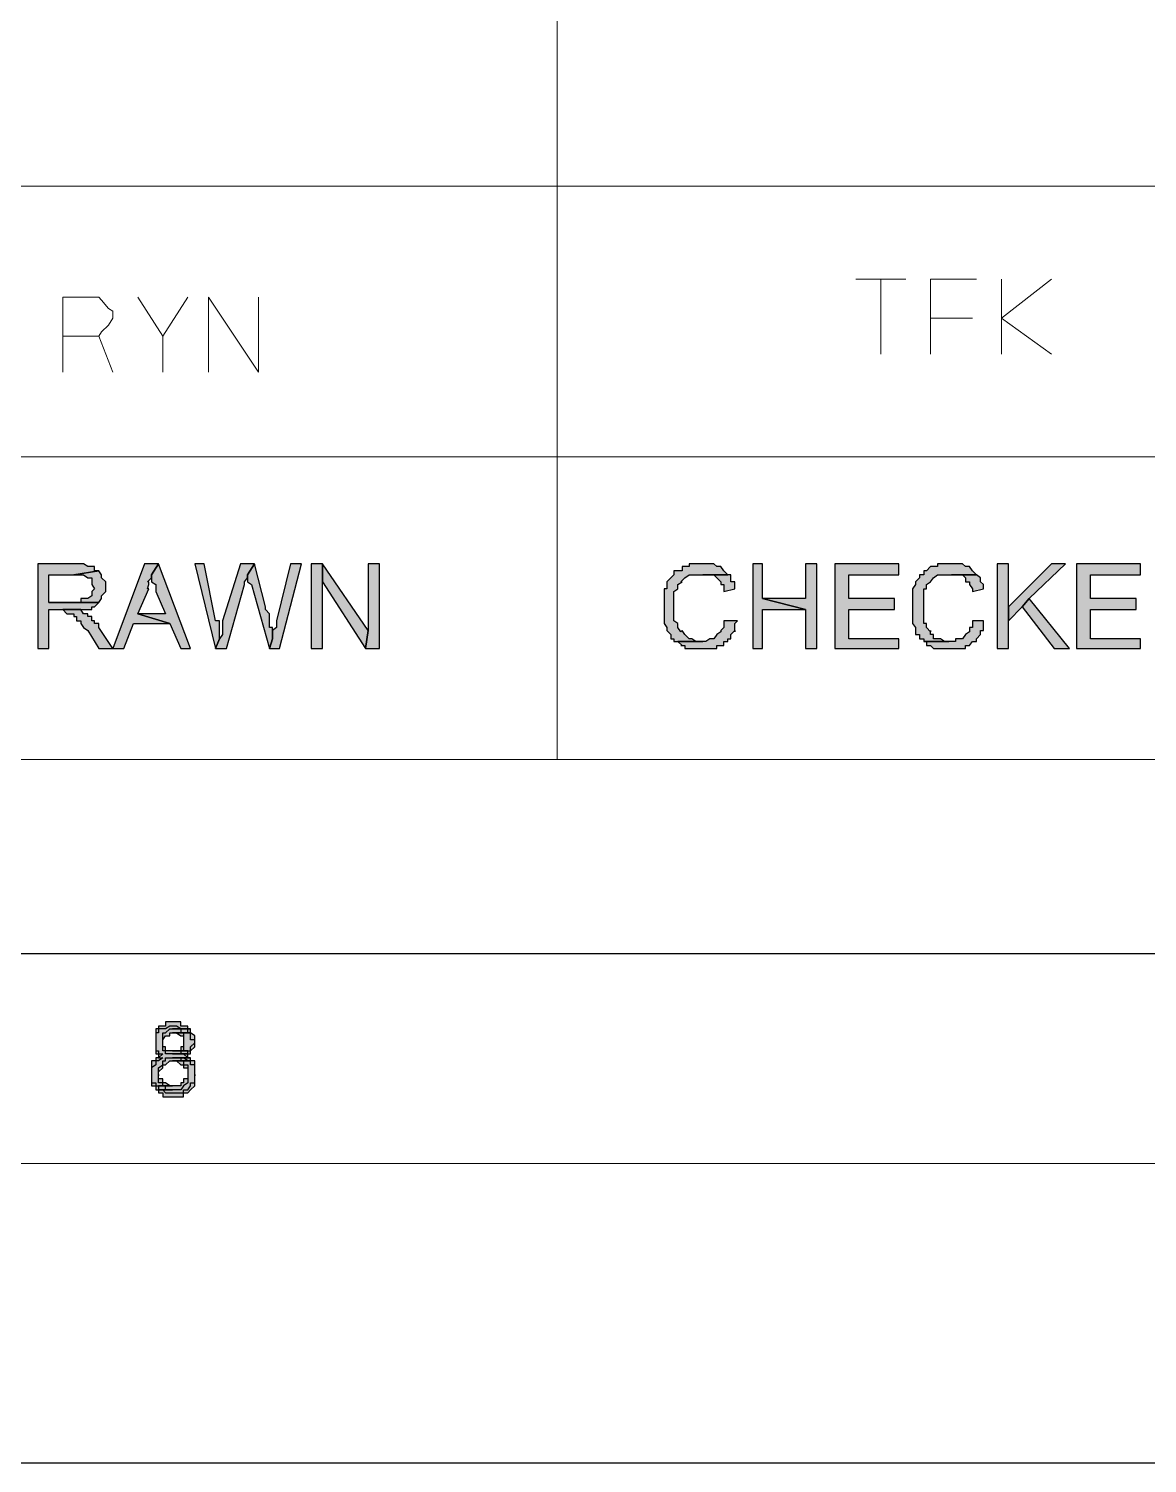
# Model space of a CAD drawing. Header units: millimetres. Extents: x 3 to 291, y 6 to 496.
# Drawn here: x 180.48 to 193.8, y 292.69 to 309.79 of the extents above; entities that cross this region are included whole.
import ezdxf

# ---------------------------------------------------------------- set-up
doc = ezdxf.new("R2010")
doc.units = ezdxf.units.MM
doc.layers.get('0').update_dxf_attribs({"linetype": 'CONTINUOUS'})

msp = doc.modelspace()

# ---------------------------------------------------------------- hatches: boundary and pattern name
for points in [[(181.015, 303.413), (180.585, 303.413), (180.585, 302.404), (180.717, 302.404), (180.717, 302.867), (180.883, 302.867), (181.098, 302.867), (181.131, 302.867), (181.181, 302.867), (181.23, 302.867), (181.23, 302.9), (181.263, 302.9), (181.313, 302.95), (180.717, 302.95), (180.717, 303.28), (181.015, 303.28), (181.313, 303.33), (181.263, 303.33), (181.263, 303.38), (181.23, 303.38), (181.181, 303.38), (181.131, 303.413), (181.098, 303.413), (181.048, 303.413)], [(181.313, 303.33), (181.015, 303.28), (181.048, 303.28), (181.098, 303.28), (181.131, 303.28), (181.181, 303.247), (181.23, 303.247), (181.23, 303.198), (181.23, 303.165), (181.263, 303.115), (181.23, 303.082), (181.23, 303.032), (181.181, 302.999), (181.131, 302.999), (181.098, 302.999), (181.098, 302.95), (181.048, 302.95), (181.015, 302.95), (180.717, 302.95), (181.313, 302.95), (181.346, 302.999), (181.346, 303.032), (181.396, 303.082), (181.396, 303.115), (181.396, 303.165), (181.396, 303.198), (181.346, 303.247), (181.346, 303.28)], [(182.025, 303.413), (181.859, 303.413), (181.479, 302.404), (181.611, 302.404), (181.727, 302.701), (182.157, 302.701), (181.776, 302.817), (181.909, 303.115), (181.892, 303.115), (181.909, 303.165), (181.909, 303.198), (181.892, 303.198), (181.942, 303.247), (181.942, 303.28)], [(182.025, 303.413), (181.942, 303.28), (181.942, 303.247), (181.942, 303.198), (181.991, 303.165), (181.991, 303.115), (181.991, 303.082), (182.107, 302.817), (181.776, 302.817), (182.157, 302.701), (182.289, 302.404), (182.405, 302.404)], [(182.57, 303.413), (182.455, 303.413), (182.703, 302.404), (182.752, 302.519), (182.752, 302.569), (182.752, 302.619), (182.752, 302.652), (182.752, 302.701), (182.752, 302.734), (182.703, 302.734)], [(183.166, 303.413), (183.001, 303.413), (182.786, 302.734), (182.786, 302.701), (182.786, 302.652), (182.786, 302.619), (182.786, 302.569), (182.752, 302.519), (182.703, 302.404), (182.835, 302.404), (183.05, 303.165), (183.05, 303.198), (183.083, 303.247), (183.083, 303.28)], [(183.166, 303.413), (183.083, 303.28), (183.083, 303.247), (183.083, 303.198), (183.133, 303.165), (183.348, 302.404), (183.381, 302.519), (183.381, 302.569), (183.381, 302.619), (183.381, 302.652), (183.348, 302.652), (183.348, 302.701), (183.348, 302.734), (183.348, 302.784), (183.348, 302.817), (183.298, 302.867), (183.298, 302.9)], [(183.729, 303.413), (183.596, 303.413), (183.431, 302.734), (183.431, 302.701), (183.431, 302.652), (183.381, 302.619), (183.381, 302.569), (183.381, 302.519), (183.348, 302.404), (183.464, 302.404)], [(183.977, 303.413), (183.844, 303.413), (183.844, 302.404), (183.977, 302.404), (183.977, 303.198)], [(183.977, 303.413), (183.977, 303.198), (184.49, 302.404), (184.523, 302.619)], [(184.655, 303.413), (184.523, 303.413), (184.523, 302.619), (184.49, 302.404), (184.655, 302.404)], [(188.51, 303.413), (188.46, 303.413), (188.427, 303.413), (188.378, 303.413), (188.345, 303.413), (188.345, 303.38), (188.295, 303.38), (188.262, 303.38), (188.262, 303.33), (188.212, 303.33), (188.163, 303.33), (188.163, 303.28), (188.129, 303.247), (188.08, 303.198), (188.08, 303.165), (188.08, 303.115), (188.047, 303.115), (188.047, 303.082), (188.047, 303.032), (188.047, 302.999), (188.047, 302.95), (188.047, 302.9), (188.047, 302.867), (188.047, 302.817), (188.047, 302.784), (188.047, 302.734), (188.047, 302.701), (188.08, 302.652), (188.08, 302.619), (188.129, 302.569), (188.129, 302.519), (188.163, 302.519), (188.163, 302.486), (188.212, 302.486), (188.51, 302.486), (188.46, 302.486), (188.427, 302.486), (188.378, 302.519), (188.345, 302.519), (188.295, 302.569), (188.262, 302.619), (188.245, 302.602), (188.212, 302.652), (188.212, 302.701), (188.163, 302.734), (188.163, 302.784), (188.163, 302.817), (188.163, 302.867), (188.163, 302.9), (188.163, 302.95), (188.163, 302.999), (188.163, 303.032), (188.163, 303.082), (188.212, 303.115), (188.212, 303.165), (188.262, 303.198), (188.245, 303.198), (188.295, 303.247), (188.345, 303.28), (188.378, 303.28), (188.427, 303.28), (188.46, 303.28), (188.51, 303.28), (188.808, 303.28), (188.758, 303.33), (188.725, 303.38), (188.675, 303.38), (188.642, 303.413), (188.593, 303.413), (188.543, 303.413)], [(189.221, 303.413), (189.106, 303.413), (189.106, 302.404), (189.221, 302.404), (189.221, 302.867), (189.734, 302.867), (189.221, 302.999)], [(189.867, 303.413), (189.734, 303.413), (189.734, 302.999), (189.221, 302.999), (189.734, 302.867), (189.734, 302.404), (189.867, 302.404)], [(190.843, 303.413), (190.082, 303.413), (190.082, 302.404), (190.843, 302.404), (190.843, 302.519), (190.247, 302.519), (190.247, 302.867), (190.793, 302.867), (190.793, 302.999), (190.247, 302.999), (190.247, 303.28), (190.843, 303.28)], [(191.472, 303.413), (191.438, 303.413), (191.389, 303.413), (191.339, 303.413), (191.306, 303.413), (191.306, 303.38), (191.256, 303.38), (191.223, 303.38), (191.174, 303.33), (191.141, 303.33), (191.141, 303.28), (191.091, 303.28), (191.091, 303.247), (191.041, 303.198), (191.041, 303.165), (191.008, 303.115), (191.008, 303.082), (191.008, 303.032), (191.008, 302.999), (191.008, 302.95), (191.008, 302.9), (191.008, 302.867), (191.008, 302.817), (191.008, 302.784), (191.008, 302.734), (191.008, 302.701), (191.041, 302.652), (191.041, 302.619), (191.041, 302.569), (191.091, 302.569), (191.091, 302.519), (191.141, 302.519), (191.141, 302.486), (191.438, 302.486), (191.422, 302.486), (191.389, 302.486), (191.339, 302.519), (191.306, 302.519), (191.256, 302.519), (191.256, 302.569), (191.223, 302.569), (191.223, 302.619), (191.223, 302.602), (191.174, 302.652), (191.174, 302.701), (191.141, 302.701), (191.141, 302.734), (191.141, 302.784), (191.141, 302.817), (191.141, 302.867), (191.141, 302.9), (191.141, 302.95), (191.141, 302.999), (191.141, 303.032), (191.141, 303.082), (191.141, 303.115), (191.174, 303.115), (191.174, 303.165), (191.223, 303.198), (191.256, 303.247), (191.306, 303.28), (191.339, 303.28), (191.389, 303.28), (191.438, 303.28), (191.472, 303.28), (191.769, 303.28), (191.72, 303.33), (191.687, 303.38), (191.637, 303.38), (191.604, 303.413), (191.554, 303.413), (191.521, 303.413)], [(192.15, 303.413), (192.017, 303.413), (192.017, 302.404), (192.15, 302.404), (192.15, 302.734), (192.15, 302.9)], [(192.828, 303.413), (192.663, 303.413), (192.15, 302.9), (192.15, 302.734), (192.315, 302.9), (192.398, 302.999)], [(193.722, 303.413), (192.961, 303.413), (192.961, 302.404), (193.722, 302.404), (193.722, 302.519), (193.126, 302.519), (193.126, 302.867), (193.672, 302.867), (193.672, 302.999), (193.126, 302.999), (193.126, 303.28), (193.722, 303.28)], [(188.808, 303.28), (188.51, 303.28), (188.543, 303.28), (188.593, 303.28), (188.642, 303.28), (188.675, 303.247), (188.725, 303.198), (188.725, 303.165), (188.758, 303.165), (188.758, 303.115), (188.758, 303.082), (188.891, 303.115), (188.891, 303.165), (188.891, 303.198), (188.841, 303.198), (188.841, 303.247), (188.841, 303.28)], [(191.769, 303.28), (191.472, 303.28), (191.521, 303.28), (191.554, 303.28), (191.604, 303.28), (191.637, 303.247), (191.637, 303.198), (191.687, 303.198), (191.687, 303.165), (191.72, 303.115), (191.72, 303.082), (191.852, 303.115), (191.852, 303.165), (191.819, 303.198), (191.819, 303.247)], [(192.398, 302.999), (192.315, 302.9), (192.696, 302.404), (192.878, 302.404)], [(181.098, 302.867), (180.883, 302.867), (180.933, 302.817), (180.966, 302.817), (181.015, 302.817), (181.015, 302.784), (181.048, 302.784), (181.048, 302.734), (181.098, 302.734), (181.098, 302.701), (181.131, 302.652), (181.181, 302.619), (181.313, 302.404), (181.479, 302.404), (181.313, 302.652), (181.313, 302.701), (181.263, 302.701), (181.263, 302.734), (181.23, 302.734), (181.23, 302.784), (181.181, 302.784), (181.181, 302.817), (181.131, 302.817)], [(188.758, 302.734), (188.758, 302.701), (188.758, 302.652), (188.725, 302.619), (188.725, 302.602), (188.675, 302.569), (188.642, 302.519), (188.593, 302.519), (188.543, 302.486), (188.51, 302.486), (188.212, 302.486), (188.262, 302.437), (188.245, 302.437), (188.295, 302.437), (188.295, 302.404), (188.345, 302.404), (188.378, 302.404), (188.427, 302.404), (188.46, 302.404), (188.51, 302.404), (188.543, 302.404), (188.593, 302.404), (188.642, 302.404), (188.675, 302.404), (188.675, 302.437), (188.725, 302.437), (188.758, 302.437), (188.758, 302.486), (188.808, 302.486), (188.808, 302.519), (188.841, 302.519), (188.841, 302.569), (188.891, 302.619), (188.891, 302.602), (188.891, 302.652), (188.891, 302.701), (188.924, 302.734)], [(191.72, 302.734), (191.72, 302.701), (191.72, 302.652), (191.687, 302.652), (191.687, 302.619), (191.687, 302.602), (191.637, 302.569), (191.604, 302.519), (191.554, 302.519), (191.521, 302.519), (191.521, 302.486), (191.472, 302.486), (191.438, 302.486), (191.141, 302.486), (191.174, 302.486), (191.174, 302.437), (191.223, 302.437), (191.256, 302.404), (191.306, 302.404), (191.339, 302.404), (191.389, 302.404), (191.438, 302.404), (191.472, 302.404), (191.521, 302.404), (191.554, 302.404), (191.604, 302.404), (191.637, 302.404), (191.637, 302.437), (191.687, 302.437), (191.72, 302.486), (191.769, 302.486), (191.769, 302.519), (191.819, 302.569), (191.819, 302.619), (191.852, 302.619), (191.852, 302.652), (191.852, 302.701), (191.852, 302.734)], [(182.19, 297.953), (182.157, 297.953), (182.107, 297.953), (182.107, 297.903), (182.074, 297.903), (182.025, 297.903), (182.025, 297.87), (181.991, 297.87), (181.991, 297.821), (181.991, 297.788), (181.991, 297.738), (181.991, 297.705), (181.991, 297.655), (181.991, 297.606), (182.025, 297.606), (182.025, 297.573), (182.074, 297.573), (182.025, 297.523), (181.991, 297.523), (181.991, 297.49), (181.942, 297.49), (181.942, 297.44), (181.942, 297.407), (181.942, 297.357), (181.942, 297.324), (181.942, 297.275), (181.942, 297.225), (181.991, 297.225), (181.991, 297.192), (182.025, 297.192), (182.19, 297.192), (182.157, 297.192), (182.107, 297.225), (182.074, 297.225), (182.074, 297.275), (182.025, 297.275), (182.025, 297.324), (182.025, 297.308), (182.025, 297.357), (182.025, 297.407), (182.074, 297.44), (182.074, 297.49), (182.107, 297.49), (182.107, 297.523), (182.157, 297.523), (182.19, 297.523), (182.405, 297.523), (182.372, 297.523), (182.322, 297.573), (182.372, 297.573), (182.372, 297.606), (182.19, 297.606), (182.157, 297.606), (182.107, 297.606), (182.107, 297.655), (182.074, 297.655), (182.074, 297.705), (182.074, 297.738), (182.074, 297.788), (182.074, 297.821), (182.107, 297.821), (182.157, 297.87), (182.19, 297.87), (182.405, 297.87), (182.372, 297.87), (182.372, 297.903), (182.322, 297.903), (182.289, 297.903), (182.289, 297.953), (182.24, 297.953)], [(182.19, 297.903), (182.157, 297.903), (182.107, 297.87), (182.074, 297.87), (182.025, 297.87), (182.025, 297.821), (181.991, 297.821), (181.991, 297.788), (181.991, 297.738), (181.991, 297.705), (181.991, 297.655), (181.991, 297.606), (181.991, 297.573), (182.025, 297.573), (182.025, 297.523), (182.074, 297.523), (182.025, 297.49), (181.991, 297.49), (181.991, 297.44), (181.942, 297.407), (181.942, 297.357), (181.942, 297.324), (181.942, 297.308), (181.942, 297.275), (181.942, 297.225), (181.942, 297.192), (181.991, 297.192), (181.991, 297.142), (182.025, 297.142), (182.19, 297.142), (182.157, 297.142), (182.107, 297.142), (182.107, 297.192), (182.074, 297.192), (182.074, 297.225), (182.025, 297.225), (182.025, 297.275), (182.025, 297.324), (182.025, 297.308), (182.025, 297.357), (182.074, 297.407), (182.074, 297.44), (182.107, 297.44), (182.157, 297.49), (182.19, 297.49), (182.405, 297.49), (182.372, 297.49), (182.322, 297.523), (182.372, 297.523), (182.372, 297.573), (182.19, 297.573), (182.157, 297.573), (182.107, 297.573), (182.107, 297.606), (182.074, 297.606), (182.074, 297.655), (182.074, 297.705), (182.074, 297.738), (182.107, 297.788), (182.157, 297.788), (182.157, 297.821), (182.19, 297.821), (182.405, 297.821), (182.372, 297.821), (182.372, 297.87), (182.322, 297.87), (182.289, 297.87), (182.24, 297.903)], [(182.405, 297.87), (182.19, 297.87), (182.24, 297.87), (182.289, 297.87), (182.289, 297.821), (182.322, 297.821), (182.322, 297.788), (182.322, 297.738), (182.322, 297.705), (182.322, 297.655), (182.289, 297.655), (182.289, 297.606), (182.24, 297.606), (182.19, 297.606), (182.372, 297.606), (182.405, 297.606), (182.405, 297.655), (182.455, 297.705), (182.455, 297.738), (182.455, 297.788), (182.405, 297.821)], [(182.405, 297.821), (182.19, 297.821), (182.24, 297.821), (182.289, 297.788), (182.322, 297.788), (182.322, 297.738), (182.322, 297.705), (182.322, 297.655), (182.322, 297.606), (182.289, 297.606), (182.289, 297.573), (182.24, 297.573), (182.19, 297.573), (182.372, 297.573), (182.405, 297.573), (182.405, 297.606), (182.455, 297.655), (182.455, 297.705), (182.455, 297.738), (182.405, 297.738), (182.405, 297.788)], [(182.405, 297.523), (182.19, 297.523), (182.24, 297.523), (182.289, 297.523), (182.289, 297.49), (182.322, 297.49), (182.322, 297.44), (182.372, 297.44), (182.372, 297.407), (182.372, 297.357), (182.372, 297.324), (182.372, 297.308), (182.372, 297.275), (182.322, 297.275), (182.322, 297.225), (182.289, 297.225), (182.289, 297.192), (182.24, 297.192), (182.19, 297.192), (182.025, 297.192), (182.025, 297.142), (182.074, 297.142), (182.107, 297.109), (182.157, 297.109), (182.19, 297.109), (182.24, 297.109), (182.289, 297.109), (182.322, 297.109), (182.322, 297.142), (182.372, 297.142), (182.405, 297.192), (182.405, 297.225), (182.455, 297.225), (182.455, 297.275), (182.455, 297.324), (182.455, 297.308), (182.455, 297.357), (182.455, 297.407), (182.455, 297.44), (182.455, 297.49), (182.405, 297.49)], [(182.405, 297.49), (182.19, 297.49), (182.24, 297.49), (182.289, 297.44), (182.322, 297.44), (182.322, 297.407), (182.372, 297.407), (182.372, 297.357), (182.372, 297.324), (182.372, 297.308), (182.372, 297.275), (182.372, 297.225), (182.322, 297.192), (182.289, 297.142), (182.24, 297.142), (182.19, 297.142), (182.025, 297.142), (182.025, 297.109), (182.074, 297.109), (182.074, 297.06), (182.107, 297.06), (182.157, 297.06), (182.19, 297.06), (182.24, 297.06), (182.289, 297.06), (182.322, 297.06), (182.322, 297.109), (182.372, 297.109), (182.405, 297.142), (182.455, 297.192), (182.455, 297.225), (182.455, 297.275), (182.455, 297.324), (182.455, 297.308), (182.455, 297.357), (182.455, 297.407), (182.455, 297.44), (182.405, 297.44)]]:
    msp.add_hatch(color=7).paths.add_polyline_path(points)

# ---------------------------------------------------------------- linework, layer by layer
at = {"color": 7, "linetype": 'Continuous', "lineweight": 25}
for points in [[(3.044, 496.423), (291.468, 496.423), (291.468, 292.692), (3.044, 292.692)], [(9.017, 490.616), (285.495, 490.616), (285.495, 298.764), (9.017, 298.764)]]:
    msp.add_lwpolyline(points, close=True, dxfattribs=at)
at = {"color": 7, "linetype": 'Continuous', "lineweight": 5}
msp.add_lwpolyline([(6.552, 493.031), (287.96, 493.031), (287.96, 296.265), (6.552, 296.265)], close=True, dxfattribs=at)
for points in [[(186.773, 320.867), (186.773, 301.08), (186.773, 301.08)], [(128.618, 307.913), (205.617, 307.913), (205.617, 307.913)], [(128.618, 304.687), (205.617, 304.687), (205.617, 304.687)], [(128.618, 301.08), (205.617, 301.08), (205.617, 301.08)]]:
    msp.add_lwpolyline(points, dxfattribs=at)
at = {"color": 7, "linetype": 'Continuous', "lineweight": 20}
for points in [[(190.33, 306.804), (190.926, 306.804), (190.926, 306.804)], [(190.628, 305.911), (190.628, 306.804), (190.628, 306.804)], [(191.769, 306.804), (191.223, 306.804), (191.223, 305.911)], [(192.067, 305.911), (192.067, 306.804), (192.067, 306.804)], [(192.663, 306.804), (192.067, 306.341), (192.663, 305.911)], [(180.883, 305.696), (180.883, 306.589), (181.313, 306.589), (181.346, 306.556), (181.429, 306.457), (181.479, 306.424), (181.479, 306.341), (181.429, 306.258), (181.346, 306.176), (181.313, 306.126), (180.883, 306.126)], [(182.074, 305.696), (182.074, 306.126), (181.776, 306.589)], [(182.372, 306.589), (182.074, 306.126), (182.074, 306.126)], [(182.62, 305.696), (182.62, 306.589), (183.216, 305.696), (183.216, 306.589)], [(191.223, 306.341), (191.72, 306.341), (191.72, 306.341)], [(181.313, 306.126), (181.479, 305.696), (181.479, 305.696)]]:
    msp.add_lwpolyline(points, dxfattribs=at)
at = {"color": 7, "linetype": 'Continuous', "lineweight": -2}
for points in [[(181.015, 303.413), (180.585, 303.413), (180.585, 302.404), (180.717, 302.404), (180.717, 302.867), (180.883, 302.867), (181.098, 302.867), (181.131, 302.867), (181.131, 302.867), (181.181, 302.867), (181.23, 302.867), (181.23, 302.9), (181.263, 302.9), (181.263, 302.9), (181.313, 302.95), (181.313, 302.95), (181.313, 302.95), (180.717, 302.95), (180.717, 303.28), (181.015, 303.28), (181.313, 303.33), (181.313, 303.33), (181.263, 303.33), (181.263, 303.38), (181.23, 303.38), (181.23, 303.38), (181.181, 303.38), (181.181, 303.38), (181.131, 303.413), (181.131, 303.413), (181.098, 303.413), (181.048, 303.413)], [(181.313, 303.33), (181.015, 303.28), (181.048, 303.28), (181.048, 303.28), (181.098, 303.28), (181.131, 303.28), (181.131, 303.28), (181.181, 303.247), (181.181, 303.247), (181.23, 303.247), (181.23, 303.198), (181.23, 303.198), (181.23, 303.165), (181.263, 303.115), (181.263, 303.115), (181.23, 303.082), (181.23, 303.082), (181.23, 303.032), (181.23, 303.032), (181.181, 302.999), (181.181, 302.999), (181.131, 302.999), (181.131, 302.999), (181.098, 302.999), (181.098, 302.95), (181.048, 302.95), (181.048, 302.95), (181.015, 302.95), (180.717, 302.95), (181.313, 302.95), (181.346, 302.999), (181.346, 302.999), (181.346, 303.032), (181.346, 303.032), (181.396, 303.082), (181.396, 303.115), (181.396, 303.115), (181.396, 303.165), (181.396, 303.165), (181.396, 303.198), (181.346, 303.247), (181.346, 303.247), (181.346, 303.28), (181.346, 303.28)], [(182.025, 303.413), (181.859, 303.413), (181.479, 302.404), (181.611, 302.404), (181.727, 302.701), (182.157, 302.701), (181.776, 302.817), (181.909, 303.115), (181.892, 303.115), (181.892, 303.115), (181.909, 303.165), (181.909, 303.198), (181.892, 303.198), (181.942, 303.247), (181.942, 303.28), (181.942, 303.28)], [(182.025, 303.413), (181.942, 303.28), (181.942, 303.28), (181.942, 303.247), (181.942, 303.247), (181.942, 303.198), (181.991, 303.165), (181.991, 303.165), (181.991, 303.115), (181.991, 303.082), (182.107, 302.817), (181.776, 302.817), (182.157, 302.701), (182.289, 302.404), (182.405, 302.404)], [(182.57, 303.413), (182.455, 303.413), (182.703, 302.404), (182.752, 302.519), (182.752, 302.569), (182.752, 302.569), (182.752, 302.619), (182.752, 302.652), (182.752, 302.652), (182.752, 302.701), (182.752, 302.734), (182.703, 302.734)], [(183.166, 303.413), (183.001, 303.413), (182.786, 302.734), (182.786, 302.734), (182.786, 302.701), (182.786, 302.701), (182.786, 302.652), (182.786, 302.619), (182.786, 302.569), (182.752, 302.519), (182.703, 302.404), (182.835, 302.404), (183.05, 303.165), (183.05, 303.165), (183.05, 303.198), (183.05, 303.198), (183.083, 303.247), (183.083, 303.28)], [(183.166, 303.413), (183.083, 303.28), (183.083, 303.28), (183.083, 303.247), (183.083, 303.247), (183.083, 303.198), (183.133, 303.165), (183.348, 302.404), (183.381, 302.519), (183.381, 302.569), (183.381, 302.569), (183.381, 302.619), (183.381, 302.652), (183.348, 302.652), (183.348, 302.701), (183.348, 302.734), (183.348, 302.734), (183.348, 302.784), (183.348, 302.817), (183.348, 302.817), (183.298, 302.867), (183.298, 302.9)], [(183.729, 303.413), (183.596, 303.413), (183.431, 302.734), (183.431, 302.734), (183.431, 302.701), (183.431, 302.652), (183.431, 302.652), (183.381, 302.619), (183.381, 302.569), (183.381, 302.569), (183.381, 302.519), (183.348, 302.404), (183.464, 302.404)], [(183.977, 303.413), (183.844, 303.413), (183.844, 302.404), (183.977, 302.404), (183.977, 303.198)], [(183.977, 303.413), (183.977, 303.198), (184.49, 302.404), (184.523, 302.619)], [(184.655, 303.413), (184.523, 303.413), (184.523, 302.619), (184.49, 302.404), (184.655, 302.404)], [(188.51, 303.413), (188.51, 303.413), (188.46, 303.413), (188.427, 303.413), (188.427, 303.413), (188.378, 303.413), (188.345, 303.413), (188.345, 303.38), (188.295, 303.38), (188.295, 303.38), (188.262, 303.38), (188.262, 303.33), (188.212, 303.33), (188.163, 303.33), (188.163, 303.28), (188.163, 303.28), (188.129, 303.247), (188.129, 303.247), (188.08, 303.198), (188.08, 303.165), (188.08, 303.165), (188.08, 303.165), (188.08, 303.115), (188.047, 303.115), (188.047, 303.082), (188.047, 303.032), (188.047, 303.032), (188.047, 302.999), (188.047, 302.95), (188.047, 302.95), (188.047, 302.9), (188.047, 302.867), (188.047, 302.867), (188.047, 302.817), (188.047, 302.784), (188.047, 302.784), (188.047, 302.734), (188.047, 302.734), (188.047, 302.701), (188.08, 302.652), (188.08, 302.652), (188.08, 302.619), (188.129, 302.569), (188.129, 302.569), (188.129, 302.519), (188.163, 302.519), (188.163, 302.486), (188.212, 302.486), (188.51, 302.486), (188.46, 302.486), (188.46, 302.486), (188.427, 302.486), (188.378, 302.519), (188.378, 302.519), (188.345, 302.519), (188.345, 302.519), (188.295, 302.569), (188.295, 302.569), (188.262, 302.619), (188.245, 302.602), (188.212, 302.652), (188.212, 302.652), (188.212, 302.701), (188.212, 302.701), (188.212, 302.701), (188.163, 302.734), (188.163, 302.784), (188.163, 302.784), (188.163, 302.817), (188.163, 302.867), (188.163, 302.867), (188.163, 302.9), (188.163, 302.9), (188.163, 302.95), (188.163, 302.95), (188.163, 302.999), (188.163, 303.032), (188.163, 303.032), (188.163, 303.082), (188.212, 303.115), (188.212, 303.115), (188.212, 303.165), (188.212, 303.165), (188.262, 303.198), (188.245, 303.198), (188.295, 303.247), (188.295, 303.247), (188.295, 303.247), (188.345, 303.28), (188.345, 303.28), (188.378, 303.28), (188.427, 303.28), (188.427, 303.28), (188.46, 303.28), (188.51, 303.28), (188.808, 303.28), (188.758, 303.33), (188.758, 303.33), (188.725, 303.38), (188.725, 303.38), (188.675, 303.38), (188.675, 303.38), (188.642, 303.413), (188.642, 303.413), (188.593, 303.413), (188.543, 303.413), (188.543, 303.413)], [(189.221, 303.413), (189.106, 303.413), (189.106, 302.404), (189.221, 302.404), (189.221, 302.867), (189.734, 302.867), (189.221, 302.999)], [(189.867, 303.413), (189.734, 303.413), (189.734, 302.999), (189.221, 302.999), (189.734, 302.867), (189.734, 302.404), (189.867, 302.404)], [(190.843, 303.413), (190.082, 303.413), (190.082, 302.404), (190.843, 302.404), (190.843, 302.519), (190.247, 302.519), (190.247, 302.867), (190.793, 302.867), (190.793, 302.999), (190.247, 302.999), (190.247, 303.28), (190.843, 303.28)], [(191.472, 303.413), (191.472, 303.413), (191.438, 303.413), (191.389, 303.413), (191.389, 303.413), (191.339, 303.413), (191.306, 303.413), (191.306, 303.38), (191.256, 303.38), (191.256, 303.38), (191.223, 303.38), (191.174, 303.33), (191.174, 303.33), (191.141, 303.33), (191.141, 303.28), (191.091, 303.28), (191.091, 303.247), (191.091, 303.247), (191.041, 303.198), (191.041, 303.165), (191.041, 303.165), (191.041, 303.165), (191.008, 303.115), (191.008, 303.115), (191.008, 303.082), (191.008, 303.032), (191.008, 303.032), (191.008, 302.999), (191.008, 302.95), (191.008, 302.95), (191.008, 302.9), (191.008, 302.867), (191.008, 302.867), (191.008, 302.817), (191.008, 302.784), (191.008, 302.784), (191.008, 302.734), (191.008, 302.734), (191.008, 302.701), (191.041, 302.652), (191.041, 302.652), (191.041, 302.619), (191.041, 302.569), (191.091, 302.569), (191.091, 302.519), (191.141, 302.519), (191.141, 302.486), (191.141, 302.486), (191.438, 302.486), (191.422, 302.486), (191.389, 302.486), (191.389, 302.486), (191.339, 302.519), (191.339, 302.519), (191.306, 302.519), (191.256, 302.519), (191.256, 302.569), (191.223, 302.569), (191.223, 302.619), (191.223, 302.602), (191.174, 302.652), (191.174, 302.652), (191.174, 302.701), (191.174, 302.701), (191.141, 302.701), (191.141, 302.734), (191.141, 302.784), (191.141, 302.784), (191.141, 302.817), (191.141, 302.867), (191.141, 302.867), (191.141, 302.9), (191.141, 302.9), (191.141, 302.95), (191.141, 302.95), (191.141, 302.999), (191.141, 303.032), (191.141, 303.032), (191.141, 303.082), (191.141, 303.115), (191.174, 303.115), (191.174, 303.165), (191.174, 303.165), (191.223, 303.198), (191.223, 303.198), (191.256, 303.247), (191.256, 303.247), (191.256, 303.247), (191.306, 303.28), (191.306, 303.28), (191.339, 303.28), (191.389, 303.28), (191.389, 303.28), (191.438, 303.28), (191.472, 303.28), (191.769, 303.28), (191.72, 303.33), (191.72, 303.33), (191.687, 303.38), (191.687, 303.38), (191.637, 303.38), (191.637, 303.38), (191.604, 303.413), (191.554, 303.413), (191.554, 303.413), (191.521, 303.413)], [(192.15, 303.413), (192.017, 303.413), (192.017, 302.404), (192.15, 302.404), (192.15, 302.734), (192.15, 302.9)], [(192.828, 303.413), (192.663, 303.413), (192.15, 302.9), (192.15, 302.734), (192.315, 302.9), (192.398, 302.999)], [(193.722, 303.413), (192.961, 303.413), (192.961, 302.404), (193.722, 302.404), (193.722, 302.519), (193.126, 302.519), (193.126, 302.867), (193.672, 302.867), (193.672, 302.999), (193.126, 302.999), (193.126, 303.28), (193.722, 303.28)], [(188.808, 303.28), (188.51, 303.28), (188.51, 303.28), (188.543, 303.28), (188.543, 303.28), (188.593, 303.28), (188.642, 303.28), (188.642, 303.28), (188.675, 303.247), (188.675, 303.247), (188.725, 303.198), (188.725, 303.198), (188.725, 303.165), (188.758, 303.165), (188.758, 303.115), (188.758, 303.082), (188.891, 303.115), (188.891, 303.165), (188.891, 303.165), (188.891, 303.198), (188.841, 303.198), (188.841, 303.247), (188.841, 303.28)], [(191.769, 303.28), (191.472, 303.28), (191.472, 303.28), (191.521, 303.28), (191.521, 303.28), (191.554, 303.28), (191.604, 303.28), (191.604, 303.28), (191.637, 303.247), (191.637, 303.247), (191.637, 303.198), (191.687, 303.198), (191.687, 303.165), (191.687, 303.165), (191.72, 303.115), (191.72, 303.082), (191.852, 303.115), (191.852, 303.165), (191.852, 303.165), (191.819, 303.198), (191.819, 303.198), (191.819, 303.247)], [(192.398, 302.999), (192.315, 302.9), (192.696, 302.404), (192.878, 302.404)], [(181.098, 302.867), (180.883, 302.867), (180.883, 302.867), (180.933, 302.817), (180.933, 302.817), (180.966, 302.817), (180.966, 302.817), (181.015, 302.817), (181.015, 302.817), (181.015, 302.784), (181.048, 302.784), (181.048, 302.734), (181.098, 302.734), (181.098, 302.701), (181.098, 302.701), (181.131, 302.652), (181.131, 302.652), (181.181, 302.619), (181.313, 302.404), (181.479, 302.404), (181.313, 302.652), (181.313, 302.701), (181.263, 302.701), (181.263, 302.734), (181.23, 302.734), (181.23, 302.784), (181.181, 302.784), (181.181, 302.817), (181.181, 302.817), (181.131, 302.817), (181.131, 302.817)], [(188.758, 302.734), (188.758, 302.734), (188.758, 302.734), (188.758, 302.701), (188.758, 302.652), (188.758, 302.652), (188.725, 302.619), (188.725, 302.602), (188.675, 302.569), (188.675, 302.569), (188.675, 302.569), (188.642, 302.519), (188.642, 302.519), (188.593, 302.519), (188.593, 302.519), (188.543, 302.486), (188.51, 302.486), (188.51, 302.486), (188.212, 302.486), (188.212, 302.486), (188.262, 302.437), (188.245, 302.437), (188.295, 302.437), (188.295, 302.404), (188.345, 302.404), (188.345, 302.404), (188.378, 302.404), (188.427, 302.404), (188.427, 302.404), (188.46, 302.404), (188.51, 302.404), (188.51, 302.404), (188.543, 302.404), (188.543, 302.404), (188.593, 302.404), (188.642, 302.404), (188.642, 302.404), (188.675, 302.404), (188.675, 302.437), (188.725, 302.437), (188.758, 302.437), (188.758, 302.486), (188.758, 302.486), (188.808, 302.486), (188.808, 302.519), (188.841, 302.519), (188.841, 302.569), (188.841, 302.569), (188.891, 302.619), (188.891, 302.602), (188.891, 302.652), (188.891, 302.701), (188.924, 302.734)], [(191.72, 302.734), (191.72, 302.734), (191.72, 302.734), (191.72, 302.701), (191.72, 302.652), (191.687, 302.652), (191.687, 302.619), (191.687, 302.602), (191.637, 302.569), (191.637, 302.569), (191.637, 302.569), (191.604, 302.519), (191.604, 302.519), (191.554, 302.519), (191.521, 302.519), (191.521, 302.486), (191.472, 302.486), (191.438, 302.486), (191.141, 302.486), (191.174, 302.486), (191.174, 302.437), (191.223, 302.437), (191.223, 302.437), (191.256, 302.404), (191.306, 302.404), (191.306, 302.404), (191.339, 302.404), (191.339, 302.404), (191.389, 302.404), (191.438, 302.404), (191.472, 302.404), (191.472, 302.404), (191.521, 302.404), (191.521, 302.404), (191.554, 302.404), (191.604, 302.404), (191.604, 302.404), (191.637, 302.404), (191.637, 302.437), (191.687, 302.437), (191.687, 302.437), (191.72, 302.486), (191.72, 302.486), (191.769, 302.486), (191.769, 302.519), (191.769, 302.519), (191.819, 302.569), (191.819, 302.569), (191.819, 302.619), (191.852, 302.619), (191.852, 302.652), (191.852, 302.701), (191.852, 302.734)], [(182.19, 297.953), (182.19, 297.953), (182.157, 297.953), (182.157, 297.953), (182.107, 297.953), (182.107, 297.903), (182.074, 297.903), (182.074, 297.903), (182.025, 297.903), (182.025, 297.87), (182.025, 297.87), (181.991, 297.87), (181.991, 297.821), (181.991, 297.821), (181.991, 297.788), (181.991, 297.788), (181.991, 297.738), (181.991, 297.738), (181.991, 297.705), (181.991, 297.705), (181.991, 297.655), (181.991, 297.655), (181.991, 297.606), (181.991, 297.606), (182.025, 297.606), (182.025, 297.606), (182.025, 297.573), (182.074, 297.573), (182.074, 297.573), (182.074, 297.573), (182.074, 297.573), (182.025, 297.523), (182.025, 297.523), (181.991, 297.523), (181.991, 297.523), (181.991, 297.49), (181.991, 297.49), (181.942, 297.49), (181.942, 297.44), (181.942, 297.44), (181.942, 297.407), (181.942, 297.407), (181.942, 297.357), (181.942, 297.357), (181.942, 297.324), (181.942, 297.275), (181.942, 297.275), (181.942, 297.225), (181.991, 297.225), (181.991, 297.225), (181.991, 297.192), (182.025, 297.192), (182.19, 297.192), (182.19, 297.192), (182.157, 297.192), (182.157, 297.192), (182.107, 297.225), (182.107, 297.225), (182.074, 297.225), (182.074, 297.275), (182.074, 297.275), (182.025, 297.275), (182.025, 297.324), (182.025, 297.308), (182.025, 297.357), (182.025, 297.357), (182.025, 297.407), (182.025, 297.407), (182.074, 297.44), (182.074, 297.44), (182.074, 297.49), (182.107, 297.49), (182.107, 297.49), (182.107, 297.523), (182.157, 297.523), (182.19, 297.523), (182.19, 297.523), (182.405, 297.523), (182.372, 297.523), (182.372, 297.523), (182.322, 297.573), (182.322, 297.573), (182.322, 297.573), (182.322, 297.573), (182.372, 297.573), (182.372, 297.606), (182.19, 297.606), (182.19, 297.606), (182.157, 297.606), (182.157, 297.606), (182.107, 297.606), (182.107, 297.655), (182.107, 297.655), (182.074, 297.655), (182.074, 297.705), (182.074, 297.705), (182.074, 297.738), (182.074, 297.738), (182.074, 297.788), (182.074, 297.788), (182.074, 297.821), (182.107, 297.821), (182.107, 297.821), (182.157, 297.87), (182.157, 297.87), (182.19, 297.87), (182.19, 297.87), (182.405, 297.87), (182.372, 297.87), (182.372, 297.87), (182.372, 297.903), (182.322, 297.903), (182.322, 297.903), (182.289, 297.903), (182.289, 297.953), (182.24, 297.953), (182.24, 297.953)], [(182.19, 297.903), (182.19, 297.903), (182.157, 297.903), (182.157, 297.903), (182.107, 297.87), (182.107, 297.87), (182.074, 297.87), (182.074, 297.87), (182.025, 297.87), (182.025, 297.821), (182.025, 297.821), (181.991, 297.821), (181.991, 297.788), (181.991, 297.788), (181.991, 297.738), (181.991, 297.738), (181.991, 297.705), (181.991, 297.705), (181.991, 297.655), (181.991, 297.655), (181.991, 297.606), (181.991, 297.606), (181.991, 297.573), (181.991, 297.573), (182.025, 297.573), (182.025, 297.573), (182.025, 297.523), (182.074, 297.523), (182.074, 297.523), (182.074, 297.523), (182.074, 297.523), (182.025, 297.49), (182.025, 297.49), (181.991, 297.49), (181.991, 297.44), (181.991, 297.44), (181.991, 297.44), (181.942, 297.407), (181.942, 297.407), (181.942, 297.407), (181.942, 297.357), (181.942, 297.324), (181.942, 297.308), (181.942, 297.275), (181.942, 297.275), (181.942, 297.225), (181.942, 297.225), (181.942, 297.192), (181.991, 297.192), (181.991, 297.142), (181.991, 297.142), (182.025, 297.142), (182.19, 297.142), (182.19, 297.142), (182.157, 297.142), (182.157, 297.142), (182.107, 297.142), (182.107, 297.192), (182.074, 297.192), (182.074, 297.192), (182.074, 297.225), (182.025, 297.225), (182.025, 297.275), (182.025, 297.275), (182.025, 297.324), (182.025, 297.308), (182.025, 297.357), (182.025, 297.357), (182.074, 297.407), (182.074, 297.407), (182.074, 297.44), (182.107, 297.44), (182.107, 297.44), (182.107, 297.44), (182.157, 297.49), (182.19, 297.49), (182.19, 297.49), (182.405, 297.49), (182.372, 297.49), (182.372, 297.49), (182.322, 297.523), (182.322, 297.523), (182.322, 297.523), (182.322, 297.523), (182.372, 297.523), (182.372, 297.573), (182.19, 297.573), (182.19, 297.573), (182.157, 297.573), (182.157, 297.573), (182.107, 297.573), (182.107, 297.606), (182.107, 297.606), (182.074, 297.606), (182.074, 297.655), (182.074, 297.655), (182.074, 297.705), (182.074, 297.705), (182.074, 297.738), (182.074, 297.738), (182.074, 297.738), (182.107, 297.788), (182.107, 297.788), (182.157, 297.788), (182.157, 297.821), (182.19, 297.821), (182.19, 297.821), (182.405, 297.821), (182.372, 297.821), (182.372, 297.821), (182.372, 297.87), (182.322, 297.87), (182.322, 297.87), (182.289, 297.87), (182.289, 297.87), (182.24, 297.903), (182.24, 297.903)], [(182.405, 297.87), (182.19, 297.87), (182.19, 297.87), (182.24, 297.87), (182.289, 297.87), (182.289, 297.821), (182.289, 297.821), (182.322, 297.821), (182.322, 297.788), (182.322, 297.788), (182.322, 297.738), (182.322, 297.738), (182.322, 297.738), (182.322, 297.705), (182.322, 297.705), (182.322, 297.655), (182.289, 297.655), (182.289, 297.606), (182.289, 297.606), (182.24, 297.606), (182.24, 297.606), (182.19, 297.606), (182.372, 297.606), (182.405, 297.606), (182.405, 297.606), (182.405, 297.655), (182.405, 297.655), (182.455, 297.705), (182.455, 297.705), (182.455, 297.738), (182.455, 297.738), (182.455, 297.788), (182.455, 297.788), (182.405, 297.821), (182.405, 297.821)], [(182.405, 297.821), (182.19, 297.821), (182.19, 297.821), (182.24, 297.821), (182.289, 297.788), (182.289, 297.788), (182.289, 297.788), (182.322, 297.788), (182.322, 297.738), (182.322, 297.738), (182.322, 297.705), (182.322, 297.705), (182.322, 297.655), (182.322, 297.655), (182.322, 297.606), (182.322, 297.606), (182.289, 297.606), (182.289, 297.573), (182.289, 297.573), (182.24, 297.573), (182.24, 297.573), (182.19, 297.573), (182.372, 297.573), (182.405, 297.573), (182.405, 297.573), (182.405, 297.606), (182.405, 297.606), (182.455, 297.655), (182.455, 297.655), (182.455, 297.705), (182.455, 297.705), (182.455, 297.705), (182.455, 297.738), (182.405, 297.738), (182.405, 297.788), (182.405, 297.788)], [(182.405, 297.523), (182.19, 297.523), (182.24, 297.523), (182.24, 297.523), (182.289, 297.523), (182.289, 297.49), (182.322, 297.49), (182.322, 297.49), (182.322, 297.44), (182.372, 297.44), (182.372, 297.44), (182.372, 297.407), (182.372, 297.357), (182.372, 297.357), (182.372, 297.324), (182.372, 297.308), (182.372, 297.275), (182.372, 297.275), (182.322, 297.275), (182.322, 297.225), (182.322, 297.225), (182.289, 297.225), (182.289, 297.192), (182.24, 297.192), (182.24, 297.192), (182.19, 297.192), (182.025, 297.192), (182.025, 297.192), (182.025, 297.142), (182.074, 297.142), (182.074, 297.142), (182.074, 297.142), (182.107, 297.109), (182.107, 297.109), (182.157, 297.109), (182.19, 297.109), (182.19, 297.109), (182.19, 297.109), (182.24, 297.109), (182.289, 297.109), (182.289, 297.109), (182.322, 297.109), (182.322, 297.142), (182.372, 297.142), (182.372, 297.142), (182.372, 297.142), (182.405, 297.192), (182.405, 297.192), (182.405, 297.225), (182.455, 297.225), (182.455, 297.225), (182.455, 297.275), (182.455, 297.275), (182.455, 297.324), (182.455, 297.308), (182.455, 297.357), (182.455, 297.357), (182.455, 297.407), (182.455, 297.407), (182.455, 297.44), (182.455, 297.44), (182.455, 297.49), (182.455, 297.49), (182.405, 297.49)], [(182.405, 297.49), (182.19, 297.49), (182.24, 297.49), (182.24, 297.49), (182.289, 297.44), (182.289, 297.44), (182.322, 297.44), (182.322, 297.44), (182.322, 297.407), (182.372, 297.407), (182.372, 297.357), (182.372, 297.357), (182.372, 297.324), (182.372, 297.308), (182.372, 297.275), (182.372, 297.275), (182.372, 297.225), (182.372, 297.225), (182.322, 297.192), (182.322, 297.192), (182.322, 297.192), (182.289, 297.142), (182.289, 297.142), (182.24, 297.142), (182.24, 297.142), (182.19, 297.142), (182.025, 297.142), (182.025, 297.109), (182.025, 297.109), (182.074, 297.109), (182.074, 297.109), (182.074, 297.06), (182.107, 297.06), (182.107, 297.06), (182.157, 297.06), (182.19, 297.06), (182.19, 297.06), (182.19, 297.06), (182.24, 297.06), (182.289, 297.06), (182.289, 297.06), (182.322, 297.06), (182.322, 297.109), (182.372, 297.109), (182.372, 297.109), (182.372, 297.109), (182.405, 297.142), (182.405, 297.142), (182.405, 297.142), (182.455, 297.192), (182.455, 297.192), (182.455, 297.225), (182.455, 297.225), (182.455, 297.275), (182.455, 297.275), (182.455, 297.324), (182.455, 297.308), (182.455, 297.308), (182.455, 297.357), (182.455, 297.357), (182.455, 297.407), (182.455, 297.407), (182.455, 297.44), (182.405, 297.44), (182.405, 297.44)]]:
    msp.add_lwpolyline(points, close=True, dxfattribs=at)

doc.saveas('drawing.dxf')
